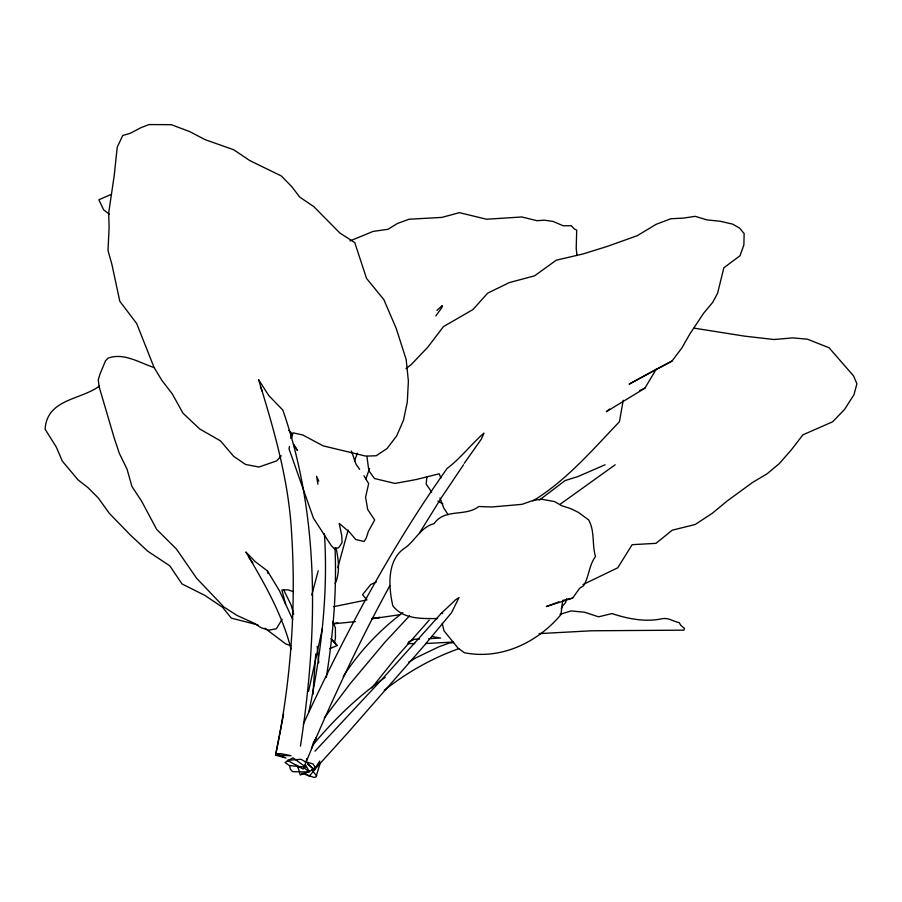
<?xml version="1.0" encoding="UTF-8"?>
<svg xmlns="http://www.w3.org/2000/svg" width="902" height="902" viewBox="0 0 902 902"><rect width="100%" height="100%" fill="white"/><g stroke="black" fill="none" stroke-linecap="round" stroke-linejoin="round"><path stroke-width="1.35" d="M312.915 694.326L315.723 654.018M297.525 765.708L300.231 774.965L314.516 769.124L314.663 766.474L312.994 763.893L304.707 761.66M426.849 477.113L426.161 484.092L431.663 492.041M306.454 761.265L306.748 758.616M326.31 677.447C333.154 634.613 336.92 591.114 334.992 547.74M329.704 648.707L337.213 645.528L334.597 642.754L335.431 637.703L335.386 627.769L332.556 621.399M300.434 746.168C317.617 634.963 320.368 517.556 282.8 410.049L268.864 395.685L258.581 379.652C274.118 429.983 288.888 480.89 291.639 533.86C296.296 607.429 290.85 681.585 275.888 753.756L285.911 757.996M289.508 446.366L289.057 448.982L313.4 518.041L331.169 545.507L334.247 548.743L338.667 547.762L342.072 542.643L341.79 535.732L339.231 523.419L349.446 532.101L355.839 539.588L364.16 541.437L366.201 538.088L368.388 531.413L374.691 520.003L367.712 509.54L365.569 497.194L368.67 483.607L363.946 475.749M290.861 438.507L291.774 433.276L288.82 430.423M623.214 400.285L619.426 421.73C592.355 450.03 566.603 480.281 532.868 500.982M284.48 757.601L275.505 755.143L283.589 714.305M308.585 691.293L322.364 628.66M308.879 711.757C321.304 653.454 328.294 593.46 324.416 533.826M311.404 748.852L313.873 741.309M311.788 595.038L318.203 570.808M291.684 437.887L293.026 432.813L302.745 434.978L323.175 445.87L365.851 456.13L376.213 455.747L386.992 448.587L396.666 435.914L403.442 420.343L407.287 402.1L408.38 381.118L406.193 359.616L396.237 328.463L383.824 299.577L366.528 278.402L354.768 242.604L339.874 233.02L313.84 206.648L299.768 197.132L291.921 186.849L281.379 175.991L249.651 160.511L233.663 149.732L205.126 139.675L189.657 131.579L171.267 124.679L148.931 124.566L140.757 127.757L130.17 133.338L122.762 135.48L117.237 147.094L114.193 175.687L108.691 212.917L109.097 227.563L108.014 250.542L111.904 264.421L119.797 301.245L136.687 323.547L154.152 367.655L161.898 380.418L172.282 393.892L182.914 413.139L199.737 428.98L220.494 440.875L233.652 456.322L245.513 464.44L258.953 467.033L276.779 460.821L281.266 455.803M301.899 773.285L314.043 777.434L315.948 776.949L320.289 762.788M337.765 567.696L348.161 530.026M566.76 598.748L565.543 602.683L562.262 606.302L561.269 608.681M365.908 478.962L369.549 468.488M354.509 460.967L357.395 453.108M306.195 762.19L300.941 759.281L287.366 760.341L303.196 769.056L316.433 737.148L314.043 742.583C337.044 689.263 361.916 636.711 389.799 585.77M303.286 724.182C344.181 635.346 390.419 548.517 446.997 468.578L447.561 468.115C461.012 457.799 471.239 444.19 483.923 433.129L481.476 438.936L464.248 463.324M335.183 583.549C340.246 572.432 338.566 559.601 336.04 547.999M609.628 409.057L606.381 411.695L644.851 388.232L656.137 369.335L671.956 361.104L682.047 347.71L689.85 333.954L703.729 313.118L712.614 302.474L717.586 293.297L723.832 267.815L739.99 255.751L743.868 245.017L744.15 233.573L739.584 228.105L732.683 224.136L720.348 221.283L707.055 219.908L695.126 216.333L683.513 218.104L670.862 218.735L656.092 224.327L637.263 235.693L607.069 246.483L582.918 253.992L556.32 260.171L534.582 275.832L509.382 282.563L487.711 293.139L472.919 309.578L443.434 326.637L427.773 347.214L411.154 364.667L405.979 368.659M282.1 619.279L276.395 628.739L268.875 630.16L261.456 627.871L253.642 622.978L237.091 615.491L223.989 607.069L196.546 578.193L176.431 549.025L156.7 529.451L141.682 501.332L131.917 486.403L127.024 469.108L119.289 453.278L114.159 437.82L99.186 386.935L98.25 379.956L99.874 374.42L105.5 360.823L108.161 358.06C124.172 352.468 139.675 362.897 154.524 367.712M343.256 676.5C358.996 651.977 379.584 630.194 402.833 612.627M419.475 533.048L441.619 497.329L463.527 464.744M314.516 769.124L319.782 760.984M435.892 315.88L441.845 307.571L442.239 305.609L436.94 310.401M558.913 601.859L546.364 606.539L572.623 598.094L579.625 588.262L583.515 585.826C589.164 576.637 588.916 565.261 595.5 556.523C591.859 544.436 595.049 530.996 588.544 519.811L578.216 512.291L570.707 508.604L561.619 505.695L554.719 501.625L541.628 499.246L533.409 500.339L521.852 504.365L491.804 506.98L478.793 506.518C465.24 517.049 444.923 508.074 434.121 523.622C421.144 526.971 415.619 539.926 405.562 547.525C386.586 559.229 388.48 586.728 392.81 605.727C403.183 619.527 422.035 618.592 437.594 618.547M324.246 717.992L350.495 683.288L384.917 642.224L409.564 615.795M371.793 687.876L395.2 658.618L429.205 620.148M312.926 744.962C334.011 719.525 358.015 696.344 385.154 677.413M313.828 769.203L313.219 768.876L314.144 770.049L347.913 732.717L424.087 645.719L451.451 612.819L459.05 597.519L455.533 599.853L441.225 613.394L381.332 680.052L314.978 751.197M304.29 767.027L303.703 767.602L307.323 770.364M560.131 504.263L615.164 464.789M384.263 690.312C406.723 672.588 431.934 658.201 458.926 648.628M539.576 499.945L565.092 480.563L577.832 476.594L605.118 464.767M99.502 386C80.808 400.082 47.062 398.718 45.1 429.183L56.307 447.076L62.339 461.147L78.012 479.841L88.058 487.7L98.363 498.062L109.356 513.396L130.215 534.875L147.725 551.201L169.847 565.881L182.001 583.944L204.878 595.41L222.501 607.226L231.329 618.141L257.983 624.928M408.629 662.248L415.856 657.874L438.891 646.768L450.459 642.641L453.593 642.607M656.137 369.335L629.089 384.173L671.956 361.104M582.985 584.564L617.735 567.809L632.155 544.673L655.991 543.342L672.249 530.184L695.194 524.49L712.276 513.294L727.147 500.993L752.651 482.39L767.162 473.742L779.102 463.775L791.347 449.85L802.904 434.854L832.591 421.82L844.373 409.688L853.968 394.76L856.9 383.767L853.563 375.92L829.085 347.789L807.459 339.186L792.914 337.9L773.984 339.513L744.646 336.142L694.179 328.159M110.596 194.663L98.848 199.782L103.753 210.008L109.3 214.101M376.213 582.015L370.711 584.53L362.536 594.689L366.967 599.886L333.514 606.685M639.879 390.431L644.851 388.232M349.92 240.947L373.169 231.386L387.95 229.311L397.32 223.527L408.989 219.242L441.867 217.393L459.468 212.669L486.539 219.231L521.863 216.976L537.006 220.697L544.436 220.189L552.994 221.407L563.22 225.782L571.304 225.703L574.303 228.961L576.705 230.111L576.209 248.512L576.953 255.119M560.007 614.307L571.158 610.925L584.62 612.244L598.567 616.821L611.962 613.574C628.029 618.885 645.708 622.403 662.485 618.625C668.675 617.622 673.422 621.523 679.195 622.606L680.83 625.379L684.392 628.356L683.953 630.16L591.723 630.78L539.182 633.61M572.623 598.094L562.679 600.45L560.954 614.578C537.626 642.562 500.926 660.038 464.372 652.721L458.002 648.064L444.032 630.87L442.239 623.361M371.714 618.817L399.067 614.814M275.888 753.756L280.793 753.644L291.075 755.729M333.74 623.496L337.833 622.831M371.725 618.524L379.9 617.408L374.477 618.073M333.007 623.857L355.332 621.647M428.675 638.684L440.616 638.041L431.765 636.44M425.631 643.521L453.278 642.055M419.565 639.067L414.537 639.236L408.775 641.694L407.862 643.645L414.695 643.6M441.225 613.394L442.611 613.416M275.505 755.143L289.734 755.673M450.459 642.641L451.395 642.743M312.115 769.316L314.753 769.733L309.262 776.148L304.357 772.811M293.184 591.577L287.885 589.807L281.875 589.976L285.618 604.182M290.726 645.697L285.618 643.848L264.929 628.232M437.932 501.117L442.826 503.79M292.71 619.539L279.496 590.866L267.42 570.898L255.21 561.642L245.874 552.024C263.643 582.072 281.345 612.537 290.376 646.565L290.996 649.214M307.819 763.656L312.859 768.414L307.503 764.05M296.014 765.155L298.01 766.892M331.733 639.473L337.213 645.528M330.921 638.672L334.597 642.754M311.765 770.184L316.771 775.788M252.955 562.949L248.772 557.21M359.661 469.367L356.008 464.192L351.442 451.056M293.556 444.731L297.48 450.481L293.748 444.539M448.136 514.749L443.739 507.95L439.95 497.972M305.327 764.648L309.533 771.965L292.676 771.661L290.41 769.395L289.767 766.565M283.645 589.795L291.053 604.892L293.725 614.082M260.362 386.744L262.268 391.288M440.909 478.037L439.206 473.787L416.453 479.481L395.042 483.438L374.51 478.534L368.873 470.743L366.9 456.333M318.789 481.217L316.568 476.301L317.921 484.216M317.211 646.328L318.767 662.857M267.42 570.898L267.826 573.3M288.031 760.702L285.043 762.438L289.294 765.539L305.812 767.14L293.015 757.804L288.031 760.702"/></g></svg>
